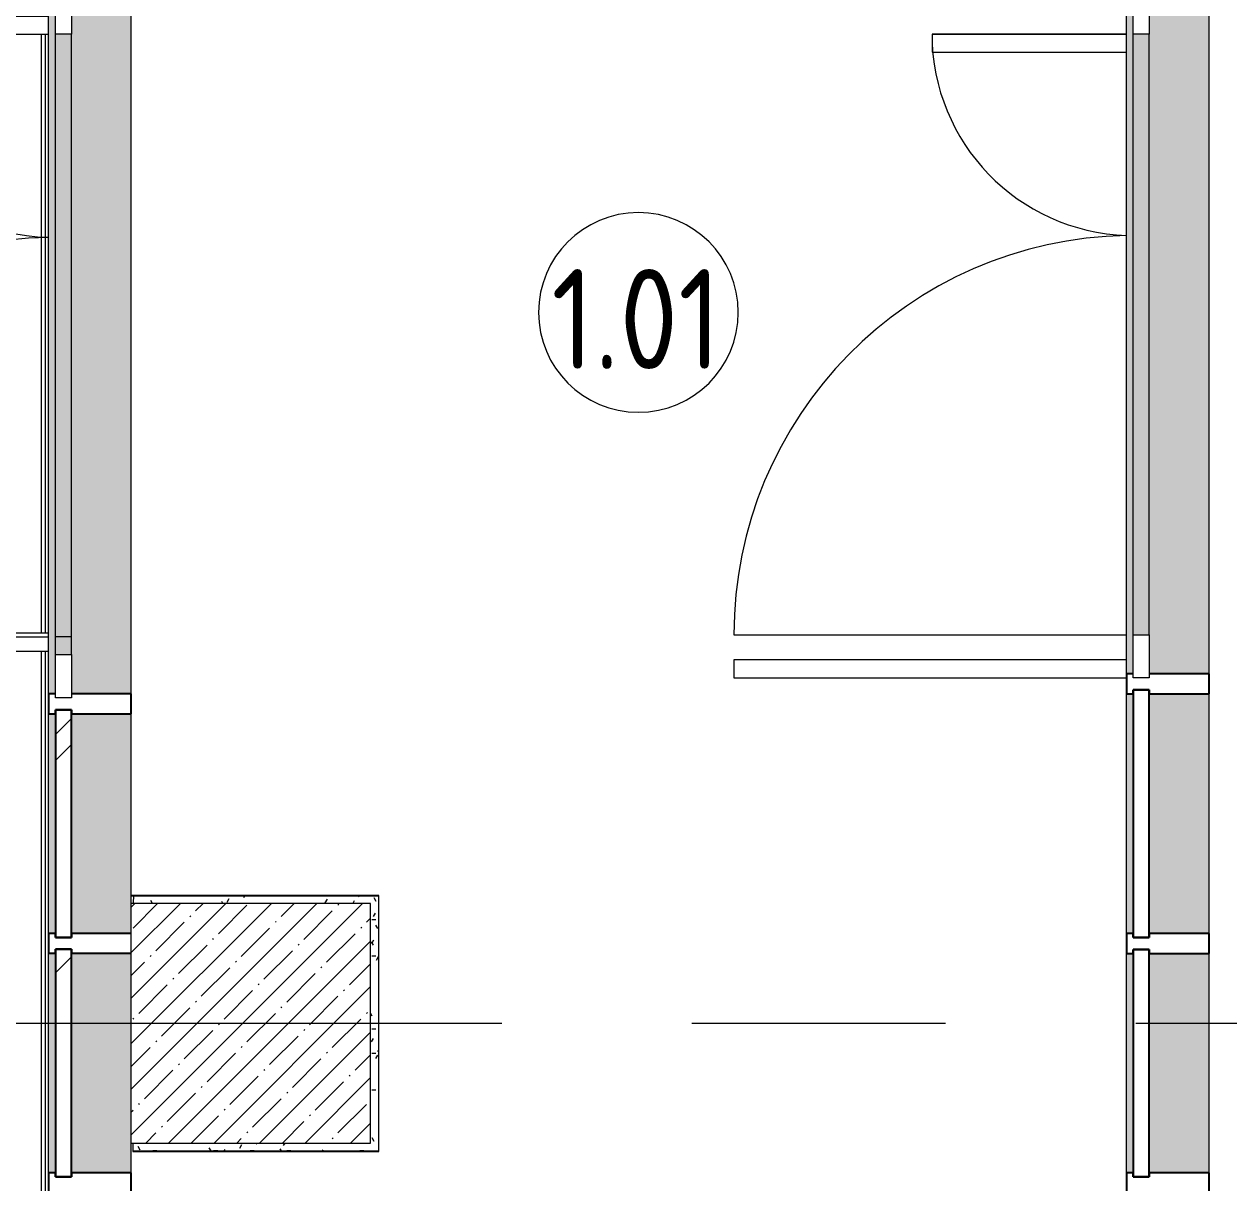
# Model space of a CAD drawing. Header units: millimetres. Extents: x -4185 to 186529, y -8553 to 29097.
# Drawn here: x 3793 to 6809, y 17750 to 20652 of the extents above; entities that cross this region are included whole.
import ezdxf

# ---------------------------------------------------------------- set-up
doc = ezdxf.new("R2010")
doc.units = ezdxf.units.MM
doc.linetypes.add('Осевая', pattern=[3175, 635, -476.25, 1587.5, -476.25])
for name, color, linetype, lineweight in [('A-AREA-IDEN', 7, 'Continuous', 9), ('A-DETL-GENF', 7, 'Continuous', 9), ('A-DOOR', 7, 'Continuous', 9), ('A-DOOR-1', 7, 'Continuous', 13), ('A-GLAZ-CURT', 7, 'Continuous', 9), ('A-GLAZ-CURT-1', 7, 'Continuous', 25), ('A-GLAZ-CWMG', 7, 'Continuous', 9), ('A-GLAZ-CWMG-1', 7, 'Continuous', 25), ('I-WALL', 7, 'Continuous', 9), ('S-COLS', 7, 'Continuous', 9), ('Оси-2', 7, 'Осевая', 9)]:
    doc.layers.add(name, color=color, linetype=linetype, lineweight=lineweight)
doc.layers.add('A-WALL-1', color=7, linetype='Continuous', lineweight=9, true_color=0x3c3c3c)
doc.layers.add('A-WALL-FNSH-1', color=7, linetype='Continuous', lineweight=9, true_color=0x3c3c3c)
doc.styles.add('GOST Common_1', font='GOST_Common.ttf', dxfattribs={"width": 0.9, "height": 250})
pattern_1 = [(0, (0, 0), (121.92, 30.48), [10.058, -81.382, 10.058, -81.382, -487.68]), (0, (0, 0), (121.92, 30.48), [-182.88, 10.058, -172.822, 10.058, -81.382, -213.36]), (0, (0, 0), (121.92, 30.48), [-457.2, 10.058, -50.902, 10.058, -142.342]), (120, (45.72, 15.24), (-87.356454, 90.345817), [10.058, -81.382, 10.058, -81.382, -487.68]), (120, (45.72, 15.24), (-87.356454, 90.345817), [-182.88, 10.058, -172.822, 10.058, -81.382, -213.36]), (120, (45.72, 15.24), (-87.356454, 90.345817), [-457.2, 10.058, -50.902, 10.058, -142.342]), (240, (60.96, 76.2), (-34.563546, -120.825817), [10.058, -81.382, 10.058, -81.382, -487.68]), (240, (60.96, 76.2), (-34.563546, -120.825817), [-182.88, 10.058, -172.822, 10.058, -81.382, -213.36]), (240, (60.96, 76.2), (-34.563546, -120.825817), [-457.2, 10.058, -50.902, 10.058, -142.342])]

# ---------------------------------------------------------------- blocks, each defined once
blk = doc.blocks.new('Системная панель - Стекло - 40мм-32257947-План размещения напольных электротехнических лючков и розеток 1 этажа в осях 1-12')
at = {"layer": 'A-GLAZ-CURT'}
h = blk.add_hatch(dxfattribs=at)
h.set_pattern_fill('FP_33', color=256, style=0, pattern_type=2)
h.set_pattern_definition([(135, (18575, -6670), (-282.843, -282.843), [200, -600]), (135, (18675, -6870), (-282.843, -282.843), [600, -200]), (135, (18775, -6470), (-282.843, -282.843), [200, -600])])
h.paths.add_polyline_path([(310, 40), (-310, 40), (-310, 0), (310, 0)])
at = {"layer": 'A-GLAZ-CURT-1'}
for p, q in [((310, 40), (-310, 40)), ((-310, 40), (-310, 0)), ((310, 0), (310, 40)), ((-310, 0), (310, 0))]:
    blk.add_line(p, q, dxfattribs=at)
blk = doc.blocks.new('Прямоугольный импост - Импост структурный с накладкой - 190мм-32257948-План размещения напольных электротехнических лючков и розеток 1 этажа в осях 1-12')
at = {"layer": 'A-GLAZ-CWMG'}
for points in [[(6570, 18375), (6570, 18975), (6553, 18975), (6553, 18375)], [(6610, 18375), (6760, 18375), (6760, 18975), (6610, 18975), (6610, 18846.6)]]:
    blk.add_hatch(color=256, dxfattribs=at).paths.add_polyline_path(points)
for p, q in [((6553, 18375), (6553, 18975)), ((6760, 18375), (6760, 18975))]:
    blk.add_line(p, q, dxfattribs=at)
blk = doc.blocks.new('Прямоугольный импост - Импост структурный с накладкой - 190мм-22862222-План размещения напольных электротехнических лючков и розеток 1 этажа в осях 1-12')
at = {"layer": 'A-GLAZ-CWMG-1'}
for p, q in [((-25, 0), (-25, 17)), ((-25, 17), (25, 17)), ((25, 0), (15, 0)), ((15, 0), (15, -40)), ((25, 17), (25, 0)), ((-25, -190), (-25, -40)), ((15, -40), (25, -40)), ((25, -40), (25, -190)), ((25, -190), (-25, -190))]:
    blk.add_line(p, q, dxfattribs=at)
blk = doc.blocks.new('Прямоугольный импост - Импост структурный с накладкой - 190мм-V18-План размещения напольных электротехнических лючков и розеток 1 этажа в осях 1-12')
at = {"layer": 'A-GLAZ-CWMG-1'}
for p, q in [((-25, 0), (-25, 17)), ((-25, 17), (25, 17)), ((-15, 0), (-25, 0)), ((-15, -40), (-15, 0)), ((25, 17), (25, 0)), ((-25, -190), (-25, -40)), ((-25, -40), (-15, -40)), ((25, -40), (25, -190)), ((25, -190), (-25, -190))]:
    blk.add_line(p, q, dxfattribs=at)
blk = doc.blocks.new('Прямоугольный импост - Импост структурный с накладкой - 190мм-23190277-План размещения напольных электротехнических лючков и розеток 1 этажа в осях 1-12')
at = {"layer": 'A-GLAZ-CWMG'}
for points in [[(3861.1, 19950.1), (3871.1, 19950.1), (3871.1, 20725.1), (3854.1, 20725.1), (3854.1, 19950.1)], [(4061.1, 19950.1), (4060, 20725.1), (3911.1, 20725.1), (3911.1, 19950.1), (4060, 19950.1)], [(3871.1, 19950.1), (3911.1, 19950.1), (3911.1, 20627.1), (3871.1, 20627.1)]]:
    blk.add_hatch(color=256, dxfattribs=at).paths.add_polyline_path(points)
for p, q in [((3854.1, 19950.1), (3854.1, 20725.1)), ((4061.1, 19950.1), (4061.1, 20725)), ((3871.1, 19950.1), (3871.1, 20627.1)), ((3911.1, 19950.1), (3911.1, 20627.1))]:
    blk.add_line(p, q, dxfattribs=at)
blk = doc.blocks.new('BSC_Колонна _Прямоугольная - 600х600-17858062-План размещения напольных электротехнических лючков и розеток 1 этажа в осях 1-12')
at = {"layer": 'S-COLS'}
h = blk.add_hatch(dxfattribs=at)
h.set_pattern_fill('FP_61', color=256, style=0, pattern_type=2)
h.set_pattern_definition([(45, (-4360, -18150), (-57.02463, 57.02463), []), (45, (-4302.975, -18150), (-57.02463, 57.02463), [100.806, -20.161, 3.353, -16.808])])
h.paths.add_polyline_path([(300, -300), (300, 300), (-300, 300), (-300, -300)])
for p, q in [((300, 300), (-300, 300)), ((-300, 300), (-300, -300)), ((300, -300), (300, 300)), ((-300, -300), (300, -300))]:
    blk.add_line(p, q, dxfattribs=at)
blk = doc.blocks.new('Прямоугольный импост - Импост структурный с накладкой - 190мм-32257698-План размещения напольных электротехнических лючков и розеток 1 этажа в осях 1-12')
at = {"layer": 'A-GLAZ-CWMG'}
for points in [[(6553, 16025), (6570, 16025), (6570, 17725), (6553, 17725), (6553, 16123)], [(6610, 16025), (6760, 16025), (6760, 17725), (6610, 17725), (6610, 16123)], [(6570, 16123), (6610, 16123), (6610, 17627), (6570, 17627), (6570, 16681.4)]]:
    blk.add_hatch(color=256, dxfattribs=at).paths.add_polyline_path(points)
for p, q in [((6553, 16025), (6553, 17725)), ((6760, 16025), (6760, 17725)), ((6570, 16123), (6570, 17627)), ((6610, 16123), (6610, 17627))]:
    blk.add_line(p, q, dxfattribs=at)
blk = doc.blocks.new('Дверь_Витражная_остекление_ - ДВН_ДАО_Главный вход_1800 в свету 3-32257949-План размещения напольных электротехнических лючков и розеток 1 этажа в осях 1-12')
at = {"layer": 'A-DETL-GENF'}
for p, q in [((-752, -17), (-752, -504)), ((-707, -504), (-707, -17)), ((815, -17), (815, -1000)), ((860, -1000), (860, -17)), ((-752, -504), (-707, -504)), ((815, -1000), (860, -1000))]:
    blk.add_line(p, q, dxfattribs=at)
at = {"layer": 'A-DOOR'}
for p, q in [((-752, -504), (-752, -17)), ((752, -1000), (752, -17))]:
    blk.add_line(p, q, dxfattribs=at)
for centre, radius, start, end in [((-752, 0), 504, 270, 358.0576), ((752, 0), 1000, 180.9768, 270)]:
    blk.add_arc(centre, radius, start, end, dxfattribs=at)
at = {"layer": 'A-DOOR-1'}
for p, q in [((-860, 40), (-752, 40)), ((-860, 0), (-860, 40)), ((-752, 40), (-752, 0)), ((752, 40), (860, 40)), ((752, 0), (752, 40)), ((860, 40), (860, 0)), ((-752, 0), (-860, 0)), ((860, 0), (752, 0))]:
    blk.add_line(p, q, dxfattribs=at)
blk = doc.blocks.new('Системная панель - Стекло - 40мм-23926328-План размещения напольных электротехнических лючков и розеток 1 этажа в осях 1-12')
at = {"layer": 'A-GLAZ-CURT'}
h = blk.add_hatch(dxfattribs=at)
h.set_pattern_fill('FP_65', color=256, style=0, pattern_type=2)
h.set_pattern_definition([(135, (17950, -6670), (-282.843, -282.843), [200, -600]), (135, (18050, -6870), (-282.843, -282.843), [600, -200]), (135, (18150, -6470), (-282.843, -282.843), [200, -600])])
h.paths.add_polyline_path([(285, 40), (-285, 40), (-285, 0), (285, 0)])
at = {"layer": 'A-GLAZ-CURT-1'}
for p, q in [((285, 40), (-285, 40)), ((-285, 40), (-285, 0)), ((285, 0), (285, 40)), ((-285, 0), (285, 0))]:
    blk.add_line(p, q, dxfattribs=at)
blk = doc.blocks.new('Прямоугольный импост - Импост структурный с накладкой - 190мм-23926323-План размещения напольных электротехнических лючков и розеток 1 этажа в осях 1-12')
at = {"layer": 'A-GLAZ-CWMG'}
for points in [[(6570, 17775), (6570, 18325), (6553, 18325), (6553, 17775)], [(6760, 17775), (6760, 18325), (6610, 18325), (6610, 17775)]]:
    blk.add_hatch(color=256, dxfattribs=at).paths.add_polyline_path(points)
for p, q in [((6553, 17775), (6553, 18325)), ((6760, 17775), (6760, 18325))]:
    blk.add_line(p, q, dxfattribs=at)
blk = doc.blocks.new('Прямоугольный импост - Импост структурный с накладкой - 190мм-V58-План размещения напольных электротехнических лючков и розеток 1 этажа в осях 1-12')
at = {"layer": 'A-GLAZ-CWMG-1'}
for p, q in [((-25, 0), (-25, 17)), ((-25, 17), (25, 17)), ((-15, 0), (-25, 0)), ((-15, -40), (-15, 0)), ((25, 0), (15, 0)), ((15, 0), (15, -40)), ((25, 17), (25, 0)), ((-25, -190), (-25, -40)), ((-25, -40), (-15, -40)), ((15, -40), (25, -40)), ((25, -40), (25, -190)), ((25, -190), (-25, -190))]:
    blk.add_line(p, q, dxfattribs=at)
blk = doc.blocks.new('Прямоугольный импост - Импост структурный с накладкой - 170мм-23186685-План размещения напольных электротехнических лючков и розеток 1 этажа в осях 1-12')
at = {"layer": 'A-GLAZ-CWMG'}
for p, q in [((3836.1, 19127.1), (3836.1, 20627.1)), ((3846.1, 19127.1), (3846.1, 20627.1)), ((3836.1, 17663.1), (3836.1, 19082.1)), ((3846.1, 17663.1), (3846.1, 19082.1))]:
    blk.add_line(p, q, dxfattribs=at)
blk = doc.blocks.new('Прямоугольный импост - Импост структурный с накладкой - 190мм-23933667-План размещения напольных электротехнических лючков и розеток 1 этажа в осях 1-12')
at = {"layer": 'A-GLAZ-CWMG'}
for points in [[(3861.1, 19150.1), (3871.1, 19150.1), (3871.1, 19950.1), (3854.1, 19950.1), (3854.1, 19150.1)], [(3911.1, 19150.1), (3911.1, 19950.1), (3871.1, 19950.1), (3871.1, 19150.1), (3886.1, 19150.1)], [(4031.1, 19150.1), (4061.1, 19150.1), (4061.1, 19950.1), (3911.1, 19950.1), (3911.1, 19150.1), (4006.1, 19150.1)]]:
    blk.add_hatch(color=256, dxfattribs=at).paths.add_polyline_path(points)
for p, q in [((3854.1, 19150.1), (3854.1, 19950.1)), ((3871.1, 19150.1), (3871.1, 19950.1)), ((3911.1, 19150.1), (3911.1, 19950.1)), ((4061.1, 19150.1), (4061.1, 19950.1))]:
    blk.add_line(p, q, dxfattribs=at)
blk = doc.blocks.new('Дверь_Витражная_СКБ_2Ст - ВН-1_ ДВН_ДАО_Главный вход_1800 в свету 3-31912953-План размещения напольных электротехнических лючков и розеток 1 этажа в осях 1-12')
at = {"layer": 'A-DETL-GENF'}
for p, q in [((732, 40), (732, 0)), ((732, 40), (732, 0)), ((-822, -17), (-822, -554)), ((-777, -554), (-777, -17)), ((723, -17), (723, -1000)), ((768, -1000), (768, -17)), ((-822, -554), (-777, -554)), ((723, -1000), (768, -1000))]:
    blk.add_line(p, q, dxfattribs=at)
at = {"layer": 'A-DOOR'}
for p, q in [((-822, -554), (-822, -17)), ((732, -1000), (732, -17))]:
    blk.add_line(p, q, dxfattribs=at)
for centre, radius, start, end in [((-822, 0), 554, 270, 358.2329), ((732, 0), 1000, 180.9768, 270)]:
    blk.add_arc(centre, radius, start, end, dxfattribs=at)
at = {"layer": 'A-DOOR-1'}
for p, q in [((-885, 40), (-777, 40)), ((-885, 0), (-885, 40)), ((-777, 40), (-777, 0)), ((777, 40), (885, 40)), ((777, 0), (777, 40)), ((885, 40), (885, 0)), ((-777, 0), (-885, 0)), ((885, 0), (777, 0))]:
    blk.add_line(p, q, dxfattribs=at)
blk = doc.blocks.new('Системная панель - Стекло - 40мм-V72-План размещения напольных электротехнических лючков и розеток 1 этажа в осях 1-12')
at = {"layer": 'A-GLAZ-CURT'}
h = blk.add_hatch(dxfattribs=at)
h.set_pattern_fill('FP_77', color=256, style=0, pattern_type=2)
h.set_pattern_definition([(135, (17950.12, -3971.1), (-282.843, -282.843), [200, -600]), (135, (18050.12, -4171.1), (-282.843, -282.843), [600, -200]), (135, (18150.12, -3771.1), (-282.843, -282.843), [200, -600])])
h.paths.add_polyline_path([(285, 15), (285, 40), (-285, 40), (-285, 0), (285, 0)])
at = {"layer": 'A-GLAZ-CURT-1'}
for p, q in [((285, 40), (-285, 40)), ((-285, 40), (-285, 0)), ((285, 0), (285, 40)), ((-285, 0), (285, 0))]:
    blk.add_line(p, q, dxfattribs=at)
blk = doc.blocks.new('Прямоугольный импост - Импост структурный с накладкой - 190мм-V73-План размещения напольных электротехнических лючков и розеток 1 этажа в осях 1-12')
at = {"layer": 'A-GLAZ-CWMG'}
for points in [[(3854.1, 17775.1), (3871.1, 17775.1), (3871.1, 18325.1), (3854.1, 18325.1)], [(4031.1, 17775.1), (4061.1, 17775.1), (4060, 18325.1), (3911.1, 18325.1), (3911.1, 17775.1), (4006.1, 17775.1)]]:
    blk.add_hatch(color=256, dxfattribs=at).paths.add_polyline_path(points)
for p, q in [((3854.1, 17775.1), (3854.1, 18325.1)), ((4061.1, 17775.1), (4061.1, 17850))]:
    blk.add_line(p, q, dxfattribs=at)
blk = doc.blocks.new('Прямоугольный импост - Импост структурный с накладкой - 190мм-V74-План размещения напольных электротехнических лючков и розеток 1 этажа в осях 1-12')
at = {"layer": 'A-GLAZ-CWMG-1'}
for p, q in [((-25, 0), (-25, 17)), ((-25, 17), (25, 17)), ((-15, 0), (-25, 0)), ((-15, -40), (-15, 0)), ((25, 0), (15, 0)), ((15, 0), (15, -40)), ((25, 17), (25, 0)), ((-25, -188.9), (-25, -40)), ((-25, -40), (-15, -40)), ((15, -40), (25, -40)), ((25, -40), (25, -188.9))]:
    blk.add_line(p, q, dxfattribs=at)
blk = doc.blocks.new('Прямоугольный импост - Импост структурный с накладкой - 190мм-23933741-План размещения напольных электротехнических лючков и розеток 1 этажа в осях 1-12')
at = {"layer": 'A-GLAZ-CWMG-1'}
for p, q in [((-25, 0), (-25, 17)), ((-25, 17), (25, 17)), ((-15, 0), (-25, 0)), ((-15, -40), (-15, 0)), ((25, 17), (25, 0)), ((-25, -190), (-25, -40)), ((-25, -40), (-15, -40)), ((25, -40), (25, -190)), ((25, -190), (-25, -190))]:
    blk.add_line(p, q, dxfattribs=at)
blk = doc.blocks.new('Системная панель - Стекло - 40мм-V80-План размещения напольных электротехнических лючков и розеток 1 этажа в осях 1-12')
at = {"layer": 'A-GLAZ-CURT'}
h = blk.add_hatch(dxfattribs=at)
h.set_pattern_fill('FP_83', color=256, style=0, pattern_type=2)
h.set_pattern_definition([(135, (18550.12, -3971.1), (-282.843, -282.843), [200, -600]), (135, (18650.12, -4171.1), (-282.843, -282.843), [600, -200]), (135, (18750.12, -3771.1), (-282.843, -282.843), [200, -600])])
h.paths.add_polyline_path([(285, 15), (285, 40), (-285, 40), (-285, 0), (285, 0)])
at = {"layer": 'A-GLAZ-CURT-1'}
for p, q in [((285, 40), (-285, 40)), ((-285, 40), (-285, 0)), ((285, 0), (285, 40)), ((-285, 0), (285, 0))]:
    blk.add_line(p, q, dxfattribs=at)
blk = doc.blocks.new('Прямоугольный импост - Импост структурный с накладкой - 190мм-V81-План размещения напольных электротехнических лючков и розеток 1 этажа в осях 1-12')
at = {"layer": 'A-GLAZ-CWMG'}
for points in [[(3861.1, 18375.1), (3871.1, 18375.1), (3871.1, 18925.1), (3854.1, 18925.1), (3854.1, 18375.1)], [(3911.1, 18375.1), (4060, 18375.1), (4061.1, 18925.1), (3911.1, 18925.1), (3911.1, 18846.6)]]:
    blk.add_hatch(color=256, dxfattribs=at).paths.add_polyline_path(points)
for p, q in [((3854.1, 18375.1), (3854.1, 18925.1)), ((4061.1, 18450), (4061.1, 18925.1))]:
    blk.add_line(p, q, dxfattribs=at)
blk = doc.blocks.new('Прямоугольный импост - Импост структурный с накладкой - 190мм-V82-План размещения напольных электротехнических лючков и розеток 1 этажа в осях 1-12')
at = {"layer": 'A-GLAZ-CWMG-1'}
for p, q in [((-25, 0), (-25, 17)), ((-25, 17), (25, 17)), ((25, 0), (15, 0)), ((15, 0), (15, -40)), ((25, 17), (25, 0)), ((-25, -190), (-25, -40)), ((15, -40), (25, -40)), ((25, -40), (25, -190)), ((25, -190), (-25, -190))]:
    blk.add_line(p, q, dxfattribs=at)
blk = doc.blocks.new('Прямоугольный импост - Импост структурный с накладкой - 190мм-23933668-План размещения напольных электротехнических лючков и розеток 1 этажа в осях 1-12')
at = {"layer": 'A-GLAZ-CWMG'}
for points in [[(3871.1, 18975.1), (3871.1, 19150.1), (3854.1, 19150.1), (3854.1, 18975.1), (3861.1, 18975.1)], [(3871.1, 19073.1), (3911.1, 19073.1), (3911.1, 19150.1), (3871.1, 19150.1), (3871.1, 19082.1)], [(4006.1, 18975.1), (4061.1, 18975.1), (4061.1, 19150.1), (3911.1, 19150.1), (3911.1, 18975.1)]]:
    blk.add_hatch(color=256, dxfattribs=at).paths.add_polyline_path(points)
for p, q in [((3854.1, 18975.1), (3854.1, 19150.1)), ((3871.1, 19073.1), (3871.1, 19150.1)), ((3911.1, 19073.1), (3911.1, 19150.1)), ((4061.1, 18975.1), (4061.1, 19150.1))]:
    blk.add_line(p, q, dxfattribs=at)
blk = doc.blocks.new('Марка_Помещения - Номер-25198446-План размещения напольных электротехнических лючков и розеток 1 этажа в осях 1-12')
at = {"layer": 'A-AREA-IDEN'}
for start, end in [(360, 180), (180, 360)]:
    blk.add_arc((0, 0), 2.5, start, end, dxfattribs=at)

msp = doc.modelspace()

# ---------------------------------------------------------------- hatches: boundary and pattern name
at = {"layer": 'I-WALL'}
h = msp.add_hatch(dxfattribs=at)
h.set_pattern_fill('FP_84', color=256, style=0, pattern_type=2)
h.set_pattern_definition(pattern_1)
h.paths.add_polyline_path([(4238.2, 18450), (4660, 18450), (4660, 18469.2), (4066.2, 18470.3), (4066.1, 18450.3)])
h = msp.add_hatch(dxfattribs=at)
h.set_pattern_fill('FP_84', color=256, style=0, pattern_type=2)
h.set_pattern_definition(pattern_1)
h.paths.add_polyline_path([(4680, 17850), (4680, 18469.2), (4660, 18469.2), (4660, 17850)])
h = msp.add_hatch(dxfattribs=at)
h.set_pattern_fill('FP_84', color=256, style=0, pattern_type=2)
h.set_pattern_definition(pattern_1)
h.paths.add_polyline_path([(4660, 17830), (4680, 17830), (4680, 17850), (4064.8, 17850), (4064.8, 17830)])

# ---------------------------------------------------------------- linework, layer by layer
at = {"layer": 'A-WALL-1'}
for p, q in [((4066.2, 18470.3), (4066.1, 18450.3)), ((4680, 18469.2), (4066.2, 18470.3)), ((4066.1, 18450.3), (4238.2, 18450)), ((4064.8, 17850), (4064.8, 17830)), ((4064.8, 17830), (4680, 17830))]:
    msp.add_line(p, q, dxfattribs=at)
at = {"layer": 'A-WALL-FNSH-1'}
for p, q in [((4681, 18470.2), (4060, 18470.2)), ((4060, 18470.2), (4060, 18469.2)), ((4060, 18469.2), (4680, 18469.2)), ((4680, 18469.2), (4680, 17830)), ((4681, 17829), (4681, 18470.2)), ((4064.8, 17830), (4064.8, 17829)), ((4064.8, 17829), (4681, 17829))]:
    msp.add_line(p, q, dxfattribs=at)
at = {"layer": 'Оси-2'}
msp.add_line((-885.2, 18150), (36057, 18150), dxfattribs=at)

# ---------------------------------------------------------------- block references
at = {"layer": 'A-AREA-IDEN', "xscale": 99.99999999999993, "yscale": 99.99999999999993, "zscale": 99.99999999999993}
msp.add_blockref('Марка_Помещения - Номер-25198446-План размещения напольных электротехнических лючков и розеток 1 этажа в осях 1-12', (5330.9, 19930.2), dxfattribs=at)
at = {"layer": 'A-DOOR', "rotation": 269.9999999999999}
for name, p in [('Дверь_Витражная_СКБ_2Ст - ВН-1_ ДВН_ДАО_Главный вход_1800 в свету 3-31912953-План размещения напольных электротехнических лючков и розеток 1 этажа в осях 1-12', (3871.1, 19850.1)), ('Дверь_Витражная_остекление_ - ДВН_ДАО_Главный вход_1800 в свету 3-32257949-План размещения напольных электротехнических лючков и розеток 1 этажа в осях 1-12', (6570, 19875))]:
    msp.add_blockref(name, p, dxfattribs=at)
at = {"layer": 'A-GLAZ-CURT', "rotation": 269.9999999999999}
for name, p in [('Системная панель - Стекло - 40мм-32257947-План размещения напольных электротехнических лючков и розеток 1 этажа в осях 1-12', (6570, 18675)), ('Системная панель - Стекло - 40мм-V80-План размещения напольных электротехнических лючков и розеток 1 этажа в осях 1-12', (3871.1, 18650.1)), ('Системная панель - Стекло - 40мм-V72-План размещения напольных электротехнических лючков и розеток 1 этажа в осях 1-12', (3871.1, 18050.1)), ('Системная панель - Стекло - 40мм-23926328-План размещения напольных электротехнических лючков и розеток 1 этажа в осях 1-12', (6570, 18050))]:
    msp.add_blockref(name, p, dxfattribs=at)
at = {"layer": 'A-GLAZ-CWMG'}
for name, p in [('Прямоугольный импост - Импост структурный с накладкой - 170мм-23186685-План размещения напольных электротехнических лючков и розеток 1 этажа в осях 1-12', (0, 0)), ('Прямоугольный импост - Импост структурный с накладкой - 190мм-23190277-План размещения напольных электротехнических лючков и розеток 1 этажа в осях 1-12', (0, 0)), ('Прямоугольный импост - Импост структурный с накладкой - 190мм-32257698-План размещения напольных электротехнических лючков и розеток 1 этажа в осях 1-12', (0, 3000)), ('Прямоугольный импост - Импост структурный с накладкой - 190мм-23933667-План размещения напольных электротехнических лючков и розеток 1 этажа в осях 1-12', (0, 0)), ('Прямоугольный импост - Импост структурный с накладкой - 190мм-23933668-План размещения напольных электротехнических лючков и розеток 1 этажа в осях 1-12', (0, 0)), ('Прямоугольный импост - Импост структурный с накладкой - 190мм-32257948-План размещения напольных электротехнических лючков и розеток 1 этажа в осях 1-12', (0, 0)), ('Прямоугольный импост - Импост структурный с накладкой - 190мм-V81-План размещения напольных электротехнических лючков и розеток 1 этажа в осях 1-12', (0, 0)), ('Прямоугольный импост - Импост структурный с накладкой - 190мм-V73-План размещения напольных электротехнических лючков и розеток 1 этажа в осях 1-12', (0, 0)), ('Прямоугольный импост - Импост структурный с накладкой - 190мм-23926323-План размещения напольных электротехнических лючков и розеток 1 этажа в осях 1-12', (0, 0))]:
    msp.add_blockref(name, p, dxfattribs=at)
at = {"layer": 'A-GLAZ-CWMG', "extrusion": (0, 0, -1), "rotation": 270.0000000000001}
for name, p in [('Прямоугольный импост - Импост структурный с накладкой - 190мм-22862222-План размещения напольных электротехнических лючков и розеток 1 этажа в осях 1-12', (-6570, 19000)), ('Прямоугольный импост - Импост структурный с накладкой - 190мм-V82-План размещения напольных электротехнических лючков и розеток 1 этажа в осях 1-12', (-3871.1, 18950.1)), ('Прямоугольный импост - Импост структурный с накладкой - 190мм-V74-План размещения напольных электротехнических лючков и розеток 1 этажа в осях 1-12', (-3871.1, 18350.1)), ('Прямоугольный импост - Импост структурный с накладкой - 190мм-V58-План размещения напольных электротехнических лючков и розеток 1 этажа в осях 1-12', (-6570, 18350)), ('Прямоугольный импост - Импост структурный с накладкой - 190мм-23933741-План размещения напольных электротехнических лючков и розеток 1 этажа в осях 1-12', (-3871.1, 17750.1)), ('Прямоугольный импост - Импост структурный с накладкой - 190мм-V18-План размещения напольных электротехнических лючков и розеток 1 этажа в осях 1-12', (-6570, 17750))]:
    msp.add_blockref(name, p, dxfattribs=at)
at = {"layer": 'S-COLS'}
msp.add_blockref('BSC_Колонна _Прямоугольная - 600х600-17858062-План размещения напольных электротехнических лючков и розеток 1 этажа в осях 1-12', (4360, 18150), dxfattribs=at)

# ---------------------------------------------------------------- texts
at = {"layer": 'A-AREA-IDEN', "insert": (5112.9, 20038.8), "char_height": 250, "width": 548.354, "attachment_point": 1, "style": 'GOST Common_1'}
msp.add_mtext('1.01', dxfattribs=at)

doc.saveas('drawing.dxf')
